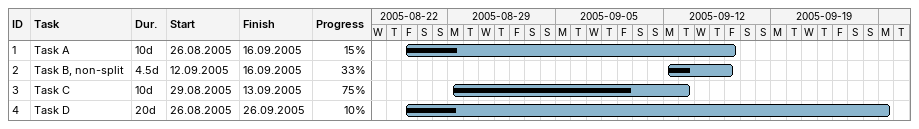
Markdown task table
| ID | Task | Duration | Start | Finish | % complete |
|---|---|---|---|---|---|
| 1 | Task A | 10d | 2005-08-26 | 2005-09-16 | 15 |
| 2 | Task B, non-split | 4.5d | 2005-09-12 | 2005-09-16 | 33 |
| 3 | Task C | 10d | 2005-08-29 | 2005-09-13 | 75 |
| 4 | Task D | 20d | 2005-08-26 | 2005-09-26 | 10 |
